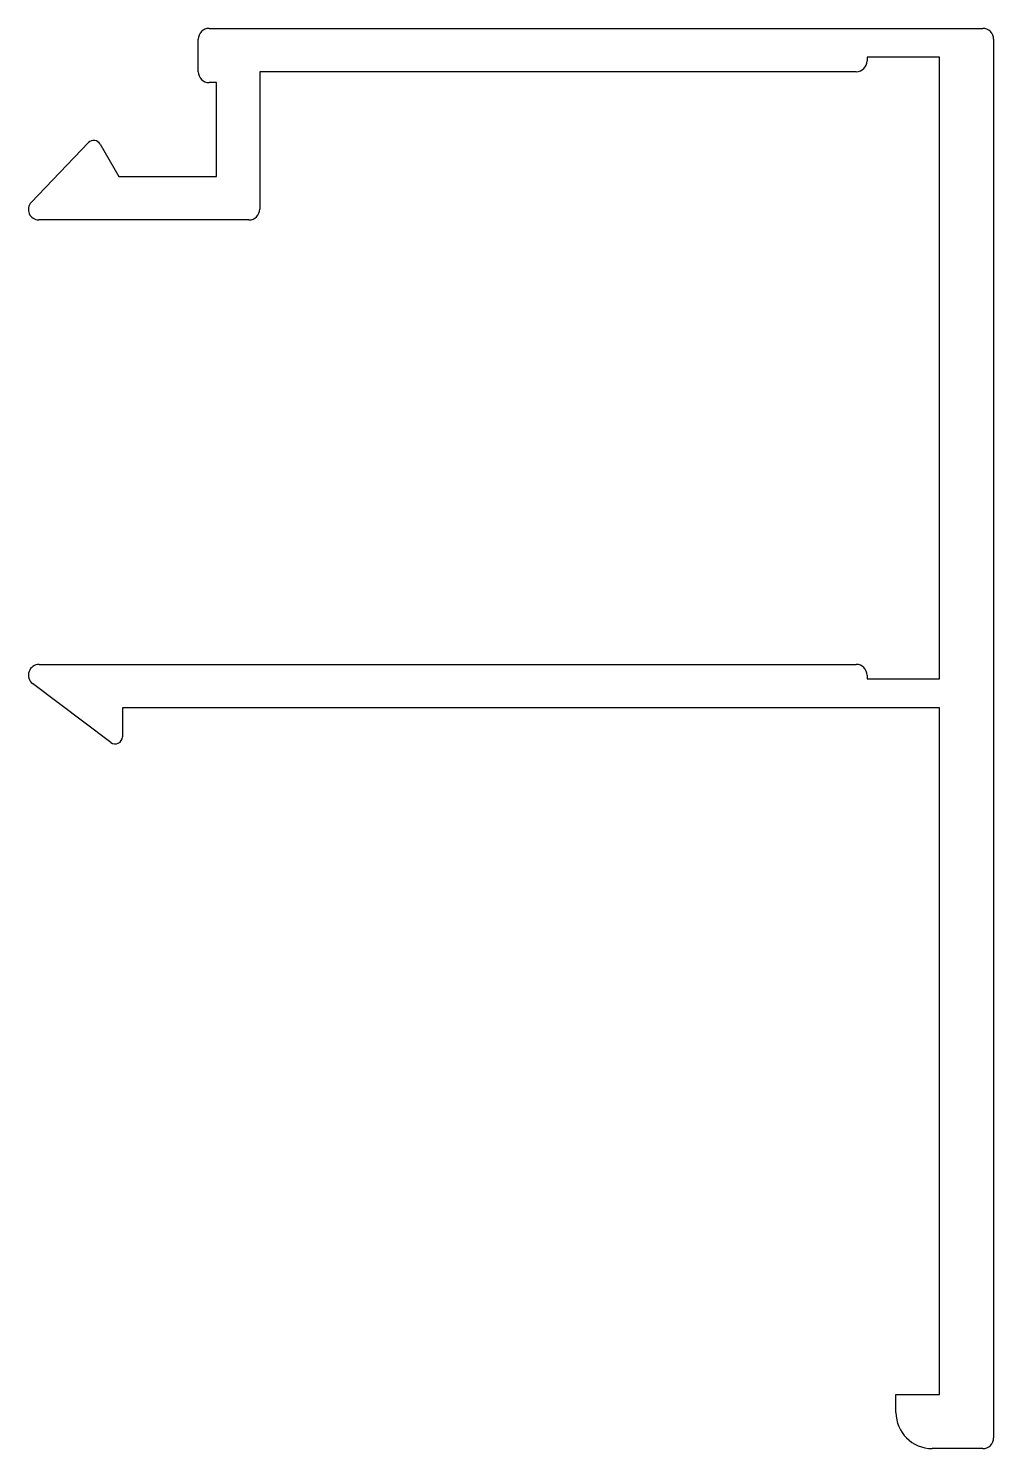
# Model space of a CAD drawing. Extents: x 2209.1 to 2235.8, y 934.3 to 973.6.
import ezdxf

# ---------------------------------------------------------------- set-up
doc = ezdxf.new("R2010")
doc.units = 0
doc.layers.add('ANA', color=220, linetype='CONTINUOUS')

msp = doc.modelspace()

# ---------------------------------------------------------------- linework, layer by layer
at = {"layer": 'ANA', "color": 0}
for p, q in [((2214.125, 973.552), (2235.525, 973.552)), ((2213.825, 972.352), (2213.825, 973.252)), ((2235.825, 973.252), (2235.825, 934.552)), ((2234.325, 972.752), (2232.325, 972.752)), ((2232.325, 972.752), (2232.325, 972.652)), ((2234.325, 955.552), (2234.325, 972.752)), ((2232.025, 972.352), (2215.525, 972.352)), ((2215.525, 972.352), (2215.525, 968.552)), ((2214.325, 972.052), (2214.125, 972.052)), ((2214.325, 969.452), (2214.325, 972.052)), ((2209.204, 968.735), (2210.788, 970.39)), ((2211.108, 970.347), (2211.625, 969.452)), ((2211.625, 969.452), (2214.325, 969.452)), ((2215.225, 968.252), (2209.411, 968.252)), ((2209.424, 955.952), (2232.025, 955.952)), ((2211.401, 953.794), (2209.239, 955.419)), ((2232.325, 955.652), (2232.325, 955.552)), ((2232.325, 955.552), (2234.325, 955.552)), ((2234.325, 954.752), (2211.725, 954.752)), ((2211.725, 954.752), (2211.725, 953.952)), ((2234.325, 935.752), (2234.325, 954.752)), ((2233.125, 935.252), (2233.125, 935.752)), ((2233.125, 935.752), (2234.325, 935.752)), ((2235.525, 934.252), (2234.125, 934.252))]:
    msp.add_line(p, q, dxfattribs=at)
for centre, radius, start, end in [((2214.125, 973.252), 0.3, 90, 180), ((2235.525, 973.252), 0.3, 0, 90), ((2214.125, 972.352), 0.3, 180, 270), ((2232.025, 972.652), 0.3, 270, 360), ((2210.932, 970.252), 0.2, 28.3849, 136.2603), ((2209.411, 968.538), 0.286, 136.2603, 270), ((2215.225, 968.552), 0.3, 270, 360), ((2209.424, 955.654), 0.299, 90, 231.7681), ((2232.025, 955.652), 0.3, 0, 90), ((2211.525, 953.952), 0.2, 231.7681, 360), ((2234.125, 935.252), 1, 180, 270), ((2235.525, 934.552), 0.3, 270, 360)]:
    msp.add_arc(centre, radius, start, end, dxfattribs=at)

doc.saveas('drawing.dxf')
